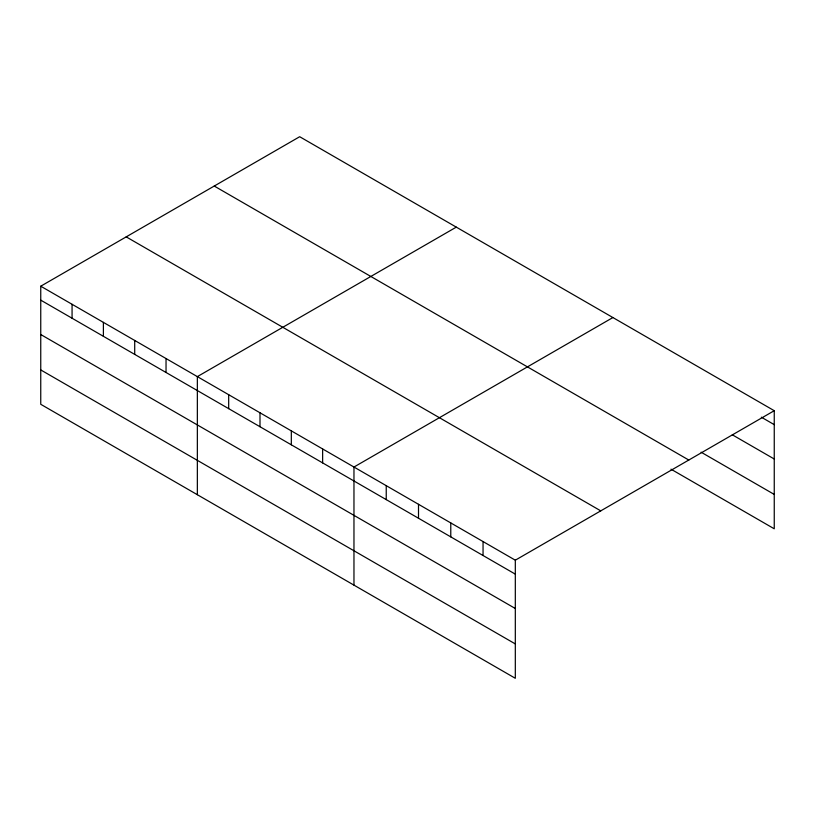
<?xml version="1.0" encoding="UTF-8"?>
<svg xmlns="http://www.w3.org/2000/svg" width="815" height="815" viewBox="0 0 815 815"><rect width="100%" height="100%" fill="white"/><g stroke="black" fill="none" stroke-linecap="round" stroke-linejoin="round"><path stroke-width="1.22" d="M670.979 469.175L774.25 528.792L774.25 410.699L299.686 136.716L40.75 286.208L40.75 404.301L515.314 678.284L515.314 560.19L40.75 286.208M456.288 227.13L197.352 376.622L197.352 494.715M612.9 317.544L353.965 467.036L353.965 585.129M515.314 560.19L774.25 410.699M761.342 417.188L774.25 424.646M732.298 434.792L774.25 459.008M701.104 452.193L774.25 494.42M214.233 186.044L688.797 460.037M126.203 236.87L600.767 510.862M40.75 300.144L515.314 574.137M40.75 334.517L515.314 608.51M40.75 369.929L515.314 643.921M483.051 541.567L483.051 555.504M450.777 522.935L450.777 536.871M418.503 504.302L418.503 518.238M386.239 485.669L386.239 499.615M322.638 448.953L322.638 462.9M291.322 430.87L291.322 444.817M259.995 412.787L259.995 426.734M228.679 394.704L228.679 408.651M166.036 358.539L166.036 372.486M134.709 340.456L134.709 354.393M103.393 322.373L103.393 336.31M72.066 304.29L72.066 318.227"/></g></svg>
